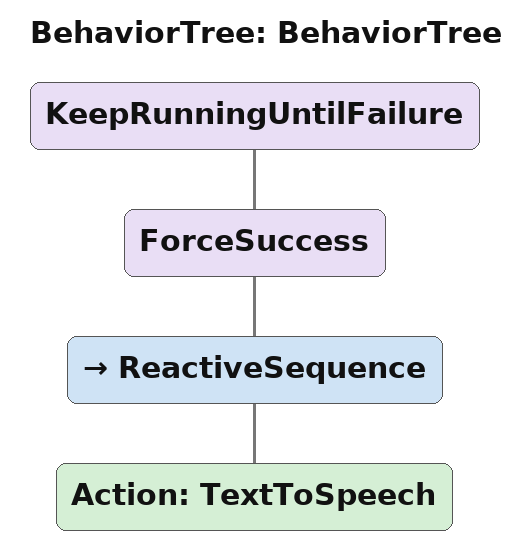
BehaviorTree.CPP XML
<?xml version="1.0"?>
<root main_tree_to_execute="BehaviorTree">
    <BehaviorTree ID="BehaviorTree">
        <KeepRunningUntilFailure>
            <ForceSuccess>
                <ReactiveSequence>
                    <Action ID="TextToSpeech"/>
                </ReactiveSequence>
            </ForceSuccess>
        </KeepRunningUntilFailure>
    </BehaviorTree>
</root>
